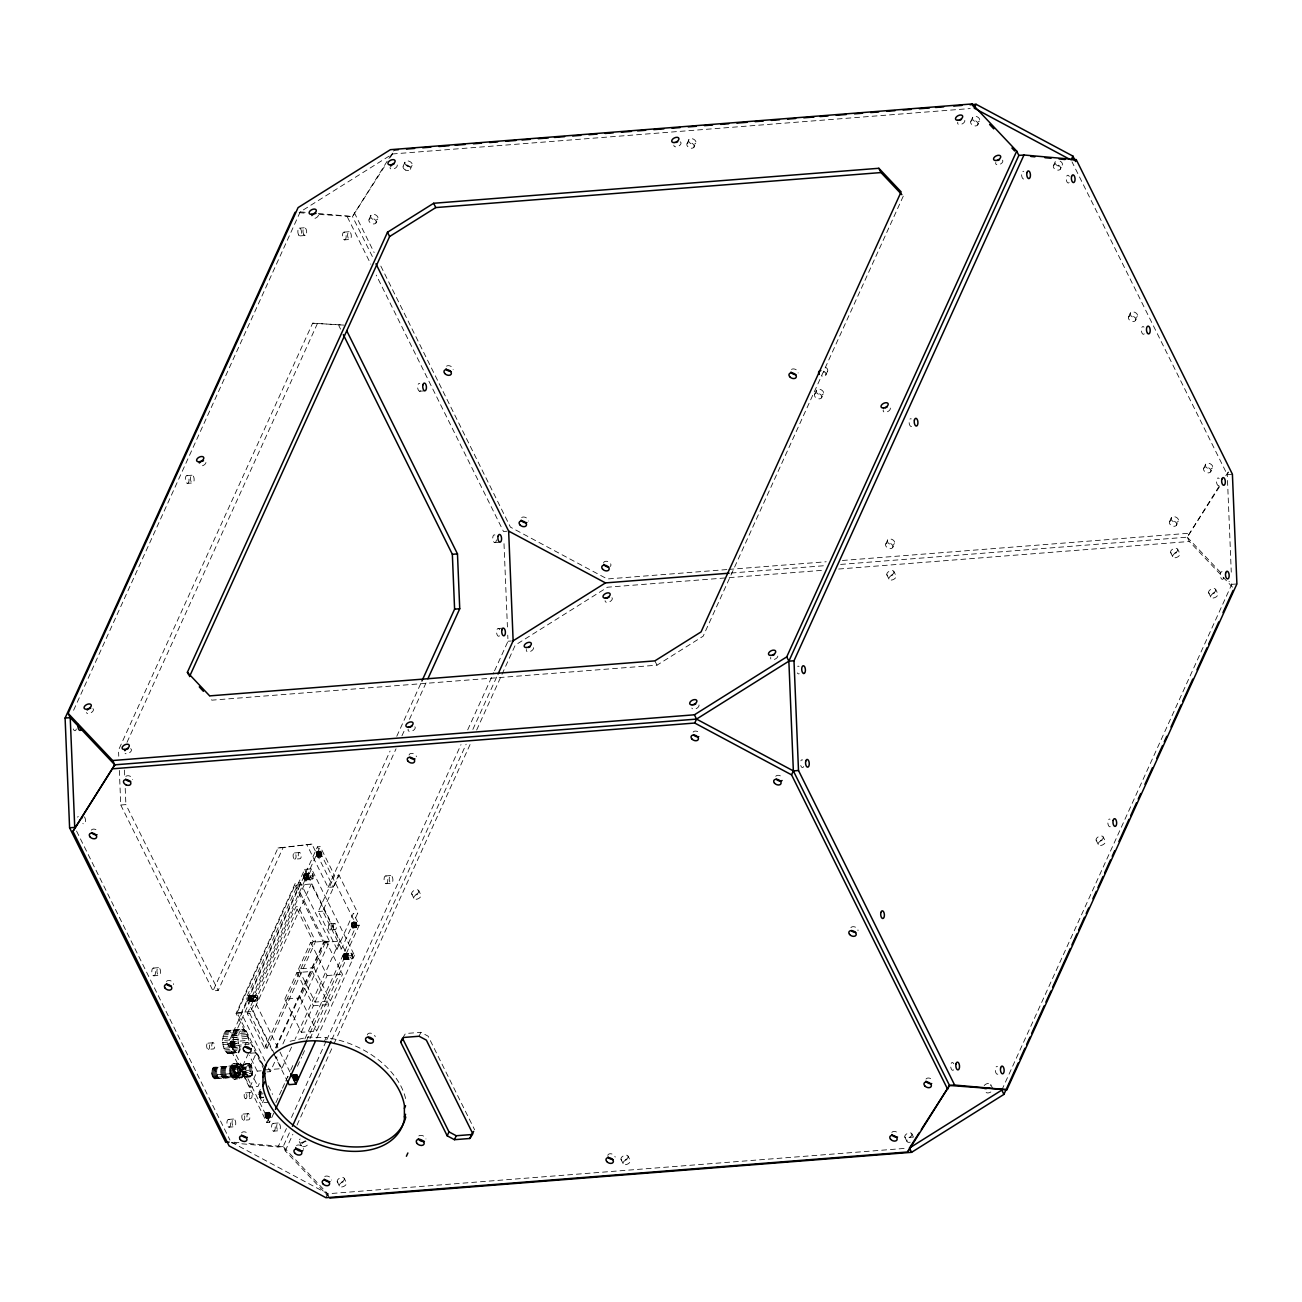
<?xml version="1.0" encoding="UTF-8"?>
<svg xmlns="http://www.w3.org/2000/svg" width="1302" height="1302" viewBox="0 0 1302 1302"><rect width="100%" height="100%" fill="white"/><g stroke="black" fill="none" stroke-linecap="round" stroke-linejoin="round"><path stroke-width="0.75" stroke-dasharray="5 3.75" d="M251.253 1075.989C245.948 1079.391 244.564 1067.754 247.087 1064.548C252.376 1061.146 253.776 1072.767 251.253 1075.989L215.074 1078.805C211.087 1077.259 210.712 1070.081 213.658 1067.298L237.534 1065.41C248.649 1081.278 226.255 1077.535 237.534 1065.41M222.561 1040.526L223.863 1033.462L226.239 1030.663L243.539 1029.28L247.803 1034.553L249.007 1044.318L223.309 1046.515L222.561 1040.526L237.957 1039.322L239.275 1032.242L242.563 1029.182M232.57 1044.318C228.55 1035.497 230.926 1054.246 232.553 1043.846C235.353 1035.562 235.841 1053.253 232.57 1044.367M227.166 1030.403C239.845 1032.551 231.723 1068.193 223.309 1046.515M240.724 1073.222C234.865 1044.399 230.893 1092.638 240.724 1073.222L252.36 1072.311M248.275 997.527C247.168 1000.668 251.514 1003.435 251.221 998.862C250.505 989.634 242.058 1002.507 257.861 996.73C257.601 1009.994 251.611 989.113 257.861 996.73M259.505 1092.134L260.872 1092.036L260.709 1095.845L262.678 1097.846L263.362 1097.033L260.758 1098.009L259.505 1096.463L259.228 1093.078L260.481 1091.239M265.006 1114.968L266.65 1112.575L269.384 1118.044L270.539 1115.505L269.384 1112.364L268.082 1112.998L266.877 1118.19L265.006 1114.968L270.458 1114.496M303.496 876.539L305.238 873.984L306.475 877.353L305.238 880.054L303.496 876.539L313.229 875.725L312.089 879.517L310.429 877.092L311.097 873.544L312.334 873.658L313.229 875.725M320.666 856.928C315.328 852.192 324.068 848.725 321.317 856.488C314.075 862.184 316.646 845.551 319.055 854.161M317.932 857.155L319.071 854.112M343.077 956.254L344.818 953.699L346.039 957.051L344.818 959.769L343.077 956.254L354.469 955.375L311.52 868.857L304.684 869.394L246.143 998.146L287.286 1081.034M351.507 924.778C351.166 920.53 355.381 923.004 354.258 926.015C352.94 932.671 347.439 919.7 356.943 924.29C355.902 934.576 352.435 916.803 356.943 924.29M352.858 957.051L351.149 953.015L350.01 956.791L351.898 959.151L352.858 957.051L343.272 957.849M213.658 1067.298L217.336 1074.736L215.074 1078.805M287.84 1077.242L288.019 1076.282M73.596 710.274L300.209 211.884L392.537 153.961L970.234 108.554M372.356 256.543L352.484 216.539L387.833 160.162M312.643 323.189L343.923 325.109L312.643 323.189L118.515 750.131L118.759 756.234M127.01 742.335L317.769 322.798M369.117 219.273L370.907 215.335M375.969 222.951A3.89 2.604 24.5 0 0 372.063 218.28A3.89 2.604 24.5 0 0 369.605 222.105A3.89 2.604 24.5 0 0 375.969 222.951L377.759 218.996A3.89 2.604 24.5 0 0 373.853 214.342A3.89 2.604 24.5 0 0 371.395 218.166A3.89 2.604 24.5 0 0 377.759 218.996M403.181 166.103L404.971 162.148M410.276 169.309L412.067 165.37M311.927 844.087L283.136 847.569L218.166 990.48L213.023 990.887L278.01 847.976L311.927 844.087L333.214 886.987L328.071 887.394L306.784 844.493M264.306 1070.277L236.085 1013.428L295.342 883.114L300.485 882.707L329.585 941.33L282.843 1044.123M263.72 1066.322L237.094 1012.696L295.049 885.279L311.292 883.993L339.692 941.183L295.18 1039.077M265.038 1061L241.228 1013.037L300.485 882.707M273.794 1113.145L269.595 1122.357L266.861 1122.568L227.834 1043.944L317.46 846.837L320.194 846.626L334.598 875.644L318.29 911.498L337.023 949.239L341.482 948.898L357.79 913.027L339.041 875.286L334.598 875.644M269.595 1122.357L230.568 1043.732L320.194 846.626M311.52 868.857L252.979 997.609L279.084 1050.177M247.331 1013.607L295.928 906.762L298.321 906.566L315.589 941.379L267.008 1048.224L264.615 1048.419L247.331 1013.607L249.724 1013.428L298.321 906.566M274.657 1054.327L253.353 1011.426L311.292 883.993M248.405 1053.383L241.114 1069.414L249.919 1087.154L257.959 1086.519L260.384 1081.165M328.071 887.394L390.079 751.042M396.784 736.297L421.913 681.011M250.423 1053.237L256.445 1052.765L249.154 1068.779L257.959 1086.519M333.214 886.987L396.052 748.796M401.911 735.89L405.264 728.518M409.463 719.306L426.21 682.46M341.482 948.898L322.733 911.156L339.041 875.286M284.829 999.139L296.889 972.61L312.301 971.39L328.755 1004.574L316.695 1031.103L301.299 1032.307L284.829 999.139L300.225 997.934L312.301 971.39M298.565 968.932L310.641 942.388L326.037 941.183L342.491 974.352L330.431 1000.896L315.035 1002.101L298.565 968.932L313.961 967.712L326.037 941.183M264.615 1048.419L313.196 941.558L295.928 906.762M249.919 1087.154L257.21 1071.123L249.284 1055.157M275.568 1047.736L323.433 942.469L295.049 885.279M687.098 143.562L688.888 139.623M276.04 1048.191L324.442 941.737L295.342 883.114M268.961 1102.257L262.467 1102.761L258.203 1094.185L260.351 1089.448M266.894 1071.92L270.328 1071.66L277 1056.964M693.933 147.224A3.89 2.604 24.5 0 0 690.027 142.569A3.89 2.604 24.5 0 0 687.57 146.394A3.89 2.604 24.5 0 0 693.933 147.224L695.724 143.285A3.89 2.604 24.5 0 0 691.818 138.63A3.89 2.604 24.5 0 0 689.36 142.455A3.89 2.604 24.5 0 0 695.724 143.285M262.467 1102.761L263.899 1099.604M265.494 1069.902L281.753 1068.617L291.827 1046.45M337.023 949.239L353.33 913.386L357.79 913.027M301.299 1032.307L313.359 1005.779L296.889 972.61M315.035 1002.101L327.095 975.556L310.641 942.388M266.861 1122.568L270.979 1113.519M275.91 1102.68L281.655 1090.018M282.485 1088.212L284.943 1082.792M285.773 1080.986L288.247 1075.55M290.72 1070.098L293.227 1064.58M304.928 1038.833L356.488 925.462L317.46 846.837M306.361 1041.03L359.222 925.25L353.33 913.386M297.442 1066.257L301.625 1057.061M302.455 1055.222L304.961 1049.705M309.99 1038.67L347.618 955.912L304.684 869.394M316.825 1038.133L354.469 955.375M324.328 1041.567L326.118 1037.629A74.93 50.273 24.5 0 1 405.833 1099.604M241.83 1143.791L278.026 1146.997L286.424 1128.541M291.453 1117.474L325.874 1041.779M326.704 1039.94L461.006 744.598M467.711 729.836L493.735 672.613M494.581 670.774L508.008 641.235L507.747 635.132M248.975 1143.563L283.169 1146.59L327.713 1193.771L329.845 1198.052L285.284 1150.887L283.169 1146.59L289.874 1131.829M331.847 1039.533L466.132 744.207M472.854 729.429L497.185 675.901M285.284 1150.887L292.852 1134.27M297.035 1125.042L333.133 1045.669M333.979 1043.83L470.787 742.954M476.662 730.031L515.267 645.125L607.595 587.202L727.2 577.795M325.923 1197.71L327.713 1193.771L907.429 1148.201M419.098 1036.246L420.888 1032.307L428.146 1036.197L474.644 1129.843M903.262 196.163L703.161 636.206L657.005 665.176L211.787 700.167L209.671 695.886M814.694 394.18L816.484 390.226M825.712 375.22L827.502 371.282M821.546 397.842A3.89 2.604 24.5 0 0 817.623 393.171A3.89 2.604 24.5 0 0 815.182 397.012A3.89 2.604 24.5 0 0 821.546 397.842L823.336 393.888A3.89 2.604 24.5 0 0 819.43 389.233A3.89 2.604 24.5 0 0 816.972 393.058A3.89 2.604 24.5 0 0 823.336 393.888M970.885 121.265L972.675 117.31M977.721 124.927A3.89 2.604 24.5 0 0 973.815 120.256A3.89 2.604 24.5 0 0 971.357 124.097A3.89 2.604 24.5 0 0 977.721 124.927L979.511 120.988A3.89 2.604 24.5 0 0 975.605 116.317A3.89 2.604 24.5 0 0 973.147 120.142A3.89 2.604 24.5 0 0 979.511 120.988M1053.53 165.484L1055.32 161.546M885.832 543.91L887.622 539.972M1060.381 169.146A3.89 2.604 24.5 0 0 1056.459 164.491A3.89 2.604 24.5 0 0 1054.018 168.316A3.89 2.604 24.5 0 0 1060.381 169.146L1062.172 165.208M892.667 547.572A3.89 2.604 24.5 0 0 888.761 542.918A3.89 2.604 24.5 0 0 886.304 546.742A3.89 2.604 24.5 0 0 892.667 547.572L894.458 543.634A3.89 2.604 24.5 0 0 890.552 538.979A3.89 2.604 24.5 0 0 888.094 542.804A3.89 2.604 24.5 0 0 894.458 543.634M1128.655 316.842L1130.461 312.903M1135.507 320.504A3.89 2.604 24.5 0 0 1131.601 315.833A3.89 2.604 24.5 0 0 1129.143 319.674A3.89 2.604 24.5 0 0 1135.507 320.504L1137.297 316.565A3.89 2.604 24.5 0 0 1133.391 311.894A3.89 2.604 24.5 0 0 1130.933 315.735A3.89 2.604 24.5 0 0 1137.297 316.565M1169.603 521.597L1171.409 517.659M1176.455 525.276A3.89 2.604 24.5 0 0 1172.549 520.605A3.89 2.604 24.5 0 0 1170.091 524.429A3.89 2.604 24.5 0 0 1176.455 525.276L1178.245 521.321A3.89 2.604 24.5 0 0 1174.339 516.666A3.89 2.604 24.5 0 0 1171.881 520.491A3.89 2.604 24.5 0 0 1178.245 521.321M1203.797 468.199L1205.587 464.261M1210.648 471.861A3.89 2.604 24.5 0 0 1206.726 467.19A3.89 2.604 24.5 0 0 1204.285 471.031A3.89 2.604 24.5 0 0 1210.648 471.861L1212.439 467.923A3.89 2.604 24.5 0 0 1208.533 463.252A3.89 2.604 24.5 0 0 1206.075 467.092A3.89 2.604 24.5 0 0 1212.439 467.923M1232.506 587.153L1189.344 541.469L1187.212 537.173L1219.323 485.89M1228.47 471.975L1227.265 474.612L1231.269 572.148M1001.791 1090.116L1231.773 584.338L1231.594 580.285M388.924 158.486L394.327 150.023M319.202 214.439L352.484 216.539L386.043 164.117M390.372 157.347L392.537 153.961L390.405 149.681M402.481 1038.215L405.492 1033.528L420.888 1032.307M1225.817 475.735L1227.981 472.349M840.604 564.417L1187.212 537.173L1219.697 486.443M290.151 1041.258L308.151 1037.092L326.118 1037.629M231.235 1065.817L234.458 1073.385L233.497 1067.705L231.235 1065.817L250.277 1064.239M299.232 228.175L304.375 227.769M344.167 232.114L349.294 231.707M300.16 235.89L305.286 235.483M344.477 239.877A3.89 1.839 85.5 0 0 345.844 234.197A3.89 1.839 85.5 0 0 342.638 233.921A3.89 1.839 85.5 0 0 344.477 239.877L349.62 239.47A3.89 1.839 85.5 0 0 350.987 233.79A3.89 1.839 85.5 0 0 347.78 233.514A3.89 1.839 85.5 0 0 349.62 239.47M419.618 391.235L424.745 390.828M187.032 475.588L192.159 475.197M187.342 483.351A3.89 1.839 85.5 0 0 188.709 477.671A3.89 1.839 85.5 0 0 185.502 477.395A3.89 1.839 85.5 0 0 187.342 483.351L192.484 482.944A3.89 1.839 85.5 0 0 193.835 477.281A3.89 1.839 85.5 0 0 190.645 476.988A3.89 1.839 85.5 0 0 192.484 482.944M506.934 531.232L503.5 531.493L376.245 275.129M1232.408 474.205L1227.265 474.612L1072.018 161.871M494.76 542.592L499.887 542.185M726.858 569.56L607.269 578.967L510.433 527.147L379.549 263.509M728.876 569.397L826.184 561.764M842.394 560.478L1189.019 533.234M731.138 573.026L824.394 565.703M729.218 577.632L824.491 570.146M838.683 569.039L1189.344 541.469M498.275 628.492L503.402 628.101M508.008 641.235L511.426 640.975M1236.9 583.947L1231.773 584.338L1228.99 581.392M119.345 770.458L120.761 805.01L125.887 804.603L218.166 990.48M278.01 847.976L283.136 847.569M294.464 852.956L299.606 852.55M317.216 851.394L320.438 851.134M317.004 851.557L320.91 851.443M316.793 851.785L319.543 851.573M316.63 852.094L321.122 851.72M316.484 852.468L321.334 852.061M318.762 852.68L321.496 852.452M316.386 852.908L319.12 852.68M316.321 853.363L321.643 852.908M316.305 853.868L321.74 853.396M316.321 854.372L321.806 853.9M316.386 854.877L321.822 854.405M319.071 855.121L321.806 854.893M316.484 855.365L319.218 855.137M316.63 855.805L321.74 855.365M316.793 856.211L321.643 855.788M316.988 856.553L321.496 856.163M317.216 856.83L321.317 856.488M317.444 857.025L321.122 856.716M294.724 859.157A3.109 1.465 85.5 0 0 295.814 854.617A3.109 1.465 85.5 0 0 293.243 854.389A3.109 1.465 85.5 0 0 294.724 859.157L299.851 858.75A3.109 1.465 85.5 0 0 300.941 854.21A3.109 1.465 85.5 0 0 298.386 853.982A3.109 1.465 85.5 0 0 299.851 858.75M304.473 873.919L311.829 873.333M304.245 874.081L312.089 873.447M304.033 874.326L312.334 873.658M303.854 874.651L312.578 873.935M303.708 875.058L312.789 874.309M303.594 875.514L312.968 874.732M303.529 876.018L313.115 875.221M303.529 877.092L313.294 876.262M303.594 877.629L313.31 876.816M306.442 877.873L313.294 877.336M303.691 878.134L310.543 877.597M303.854 878.622L313.229 877.841M304.033 879.045L313.115 878.297M304.245 879.42L312.968 878.704M305.937 879.566L312.789 879.029M304.473 879.696L312.578 879.273M304.977 880.022L312.334 879.436M385.766 875.937L390.893 875.53M386.076 883.7A3.89 1.839 85.5 0 0 387.443 878.02A3.89 1.839 85.5 0 0 384.236 877.743A3.89 1.839 85.5 0 0 386.076 883.7L391.218 883.293A3.89 1.839 85.5 0 0 392.569 877.613A3.89 1.839 85.5 0 0 389.379 877.336A3.89 1.839 85.5 0 0 391.218 883.293M318.29 911.498L322.733 911.156M329.666 923.867L334.793 923.46M352.419 922.304L355.869 922.158M351.996 922.695L356.113 922.353M351.833 923.004L356.325 922.613M351.686 923.378L356.52 922.955M351.589 923.802L356.699 923.362M351.524 924.274L356.829 923.818M351.524 925.283L357.008 924.794M354.29 925.527L357.025 925.315M351.589 925.787L354.323 925.559M356.488 925.462L359.222 925.25M351.686 926.259L356.992 925.803M351.817 926.715L356.943 926.275M354.095 926.91L356.829 926.698M351.996 927.122L354.73 926.91M352.191 927.463L356.699 927.073M352.419 927.74L356.52 927.382M352.647 927.919L356.325 927.626M329.927 930.067A3.109 1.465 85.5 0 0 331.017 925.527A3.109 1.465 85.5 0 0 328.446 925.299A3.109 1.465 85.5 0 0 329.927 930.067L335.053 929.661A3.109 1.465 85.5 0 0 336.144 925.12A3.109 1.465 85.5 0 0 333.589 924.892A3.109 1.465 85.5 0 0 335.053 929.661M313.196 941.558L315.589 941.379M324.442 941.737L329.585 941.33M323.433 942.469L339.692 941.183M153.49 968.053L158.616 967.663M343.809 953.796L351.654 953.162M343.598 954.041L351.914 953.357M343.419 954.366L352.142 953.65M343.272 954.773L352.354 954.024M343.158 955.229L352.533 954.447M343.093 955.733L352.679 954.919M343.093 956.791L352.858 955.977M343.158 957.328L352.891 956.514M343.419 958.337L352.793 957.556M343.598 958.76L352.679 958.012M343.809 959.118L352.533 958.402M344.053 959.411L352.354 958.744M344.298 959.623L352.142 958.988M153.799 975.816A3.89 1.839 85.5 0 0 155.166 970.136A3.89 1.839 85.5 0 0 151.96 969.86A3.89 1.839 85.5 0 0 153.799 975.816L158.942 975.41A3.89 1.839 85.5 0 0 160.292 969.746A3.89 1.839 85.5 0 0 157.103 969.453A3.89 1.839 85.5 0 0 158.942 975.41M327.095 975.556L342.491 974.352M248.991 995.591L256.836 994.956M248.78 995.851L257.08 995.167M250.472 995.997L257.324 995.46M248.601 996.176L255.436 995.639M248.454 996.567L257.536 995.818M250.863 996.795L257.715 996.258M248.34 997.023L255.176 996.486M246.143 998.146L257.975 997.251M248.275 998.601L258.04 997.788M248.34 999.139L258.056 998.325M248.438 999.659L258.04 998.846M248.601 1000.131L257.975 999.35M248.78 1000.571L257.861 999.806M248.991 1000.929L257.715 1000.213M249.219 1001.222L257.536 1000.538M249.479 1001.417L257.324 1000.799M249.724 1001.547L257.08 1000.961M313.359 1005.779L328.755 1004.574M237.094 1012.696L253.353 1011.426M236.085 1013.428L241.228 1013.037M226.239 1030.663L243.539 1029.28M225.36 1031.282L244.499 1029.703M224.562 1032.226L245.443 1030.484M223.863 1033.462L246.322 1031.575M231.707 1034.146L247.12 1032.942M223.309 1034.96L238.705 1033.739M232.391 1035.757L247.803 1034.553M222.902 1036.669L238.299 1035.464M232.96 1037.564L248.356 1036.359M222.642 1038.54L238.054 1037.336M233.367 1039.501L248.763 1038.28M207.978 1043.162L213.121 1042.756M230.731 1041.6L233.953 1041.34M222.642 1042.56L249.007 1040.298M230.308 1041.991L234.425 1041.649M230.145 1042.3L234.637 1041.909M229.998 1042.674L234.848 1042.267M232.277 1042.869L235.011 1042.658M229.901 1043.097L232.635 1042.886M229.836 1043.569L235.157 1043.114M227.834 1043.944L230.568 1043.732M233.693 1043.537L249.089 1042.332M222.902 1044.578L238.299 1043.358L239.942 1048.712M229.836 1044.578L235.32 1044.106M229.901 1045.083L235.336 1044.611M232.57 1045.311L235.32 1045.099M229.998 1045.571L232.732 1045.343M230.308 1046.417L235.141 1045.994M230.503 1046.759L235.011 1046.369M230.731 1047.036L234.832 1046.678M230.959 1047.231L234.637 1046.922M208.239 1049.363A3.109 1.465 85.5 0 0 209.329 1044.822A3.109 1.465 85.5 0 0 206.758 1044.595A3.109 1.465 85.5 0 0 208.239 1049.363L213.365 1048.956A3.109 1.465 85.5 0 0 214.456 1044.416A3.109 1.465 85.5 0 0 211.9 1044.188A3.109 1.465 85.5 0 0 213.365 1048.956M231.203 1047.329L241.049 1046.792M223.863 1048.305L239.259 1047.101M224.546 1049.917L238.022 1048.859M225.344 1051.284L236.883 1050.372M231.707 1051.853L235.548 1051.544M226.222 1052.374L235.841 1051.625M230.91 1052.797L236.687 1052.341M227.15 1053.155L236.785 1052.39M230.031 1053.399L235.792 1052.944M228.127 1053.595L236.785 1053.074M233.79 1063.685L238.917 1063.295M236.427 1064.548L249.17 1063.522M235.906 1064.906L249.74 1063.783M213.219 1067.607L238.022 1065.622M212.812 1068.079L250.798 1064.873M233.107 1067.022L238.917 1066.55M212.47 1068.698L251.253 1065.671M212.193 1069.447L239.324 1067.249M240.024 1067.526L251.66 1066.615M234.474 1068.047L246.111 1067.135M211.982 1070.309L239.666 1068.047M240.349 1068.568L251.986 1067.656M234.116 1069.398L245.964 1068.226M211.868 1071.237L234.783 1069.43M240.577 1069.707L252.214 1068.796M211.819 1072.23L245.915 1069.398M211.852 1073.239L252.36 1069.967M211.982 1074.248L240.317 1071.937M240.772 1072.067L252.409 1071.139M234.474 1072.669L246.111 1071.741M257.21 1071.123L261.23 1070.797M217.336 1074.736L240.268 1072.929M212.193 1075.224L235.109 1073.418M234.718 1073.792L246.355 1072.881M212.47 1076.119L240.138 1073.873M240.577 1074.313L252.214 1073.401M235.044 1074.834L246.68 1073.922M212.812 1076.933L239.942 1074.72M216.734 1077.275L251.97 1074.394M213.202 1077.617L236.134 1075.81M213.642 1078.154L251.644 1075.273M214.114 1078.544L238.917 1076.559M214.602 1078.756L238.478 1076.868M236.964 1077.665L250.781 1076.542M237.517 1077.926L250.277 1076.9M234.425 1079.212A7.779 3.678 85.5 0 0 237.143 1067.852A7.779 3.678 85.5 0 0 230.747 1067.282A7.779 3.678 85.5 0 0 234.425 1079.212L239.552 1078.805A7.779 3.678 85.5 0 0 242.286 1067.445A7.779 3.678 85.5 0 0 235.874 1066.891A7.779 3.678 85.5 0 0 239.552 1078.805M245.411 1092.931L250.537 1092.524M259.716 1091.776L261.084 1091.662M259.342 1092.573L260.709 1092.476M259.228 1093.078L260.595 1092.964M259.147 1093.615L260.53 1093.517M258.203 1094.185L264.697 1093.68M259.131 1094.201L260.498 1094.087M259.147 1094.787L260.53 1094.689M259.228 1095.373L260.595 1095.275M259.342 1095.942L260.709 1095.845M259.505 1096.463L260.872 1096.365M259.7 1096.935L261.084 1096.837M259.944 1097.342L261.311 1097.228M245.639 1098.742A2.913 1.383 85.5 0 0 246.664 1094.494A2.913 1.383 85.5 0 0 244.271 1094.282A2.913 1.383 85.5 0 0 245.639 1098.742L250.781 1098.351A2.913 1.383 85.5 0 0 251.807 1094.087A2.913 1.383 85.5 0 0 249.398 1093.875A2.913 1.383 85.5 0 0 250.781 1098.351M260.188 1097.651L263.167 1097.391M260.465 1097.879L262.939 1097.667M243.181 1114.056L248.308 1113.666M265.933 1112.51L269.14 1112.25M265.51 1112.901L269.628 1112.543M265.348 1113.21L269.839 1112.819M265.201 1113.584L270.035 1113.161M265.103 1114.007L270.214 1113.568M265.038 1114.479L270.344 1114.024M265.038 1115.488L270.507 1115M267.789 1115.733L270.539 1115.505M265.103 1115.993L267.838 1115.765M265.201 1116.465L270.507 1116.009M228.615 1119.411L233.758 1119.02M265.331 1116.921L270.442 1116.481M265.51 1117.328L270.344 1116.904M265.706 1117.669L270.214 1117.279M265.933 1117.93L270.035 1117.588M266.161 1118.125L269.839 1117.832M243.425 1120.273A3.109 1.465 85.5 0 0 244.516 1115.733A3.109 1.465 85.5 0 0 241.96 1115.505A3.109 1.465 85.5 0 0 243.425 1120.273L248.568 1119.866A3.109 1.465 85.5 0 0 249.659 1115.326A3.109 1.465 85.5 0 0 247.087 1115.098A3.109 1.465 85.5 0 0 248.568 1119.866M273.241 1123.382L278.384 1122.975M228.94 1127.174A3.89 1.839 85.5 0 0 230.308 1121.494A3.89 1.839 85.5 0 0 227.101 1121.217A3.89 1.839 85.5 0 0 228.94 1127.174L234.067 1126.767A3.89 1.839 85.5 0 0 235.434 1121.087A3.89 1.839 85.5 0 0 232.228 1120.81A3.89 1.839 85.5 0 0 234.067 1126.767M273.566 1131.145A3.89 1.839 85.5 0 0 274.934 1125.465A3.89 1.839 85.5 0 0 271.727 1125.172A3.89 1.839 85.5 0 0 273.566 1131.145L278.693 1130.738A3.89 1.839 85.5 0 0 280.06 1125.058A3.89 1.839 85.5 0 0 276.854 1124.782A3.89 1.839 85.5 0 0 278.693 1130.738M278.026 1146.997L283.169 1146.59M306.068 1141.496L305.726 1141.512A3.89 2.23 -26.4 0 0 301.25 1145.272A3.89 2.23 -26.4 0 0 305.889 1146.086L306.767 1145.565A3.89 2.23 -26.4 0 0 308.346 1142.359M300.209 211.884L306.247 212.421M318.306 213.495L352.484 216.539M299.102 212.649L305.124 213.186M238.917 1142.668L230.877 1141.952L327.713 1193.771M231.772 1142.896L239.828 1143.612M1187.212 537.173L1222.025 574.036M261.572 1091.939L261.995 1092.817M1215.743 589.578A3.89 2.23 -26.4 0 1 1210.99 593.761A3.89 2.23 -26.4 0 1 1209.818 590.05A3.89 2.23 -26.4 0 1 1215.743 589.578L1217.875 593.875A3.89 2.23 -26.4 0 1 1213.122 598.041A3.89 2.23 -26.4 0 1 1211.95 594.347A3.89 2.23 -26.4 0 1 1217.875 593.875M1208.614 592.687L1210.746 596.967M1177.724 549.33A3.89 2.23 -26.4 0 1 1172.972 553.496A3.89 2.23 -26.4 0 1 1171.8 549.786A3.89 2.23 -26.4 0 1 1177.724 549.33L1179.856 553.61A3.89 2.23 -26.4 0 1 1175.088 557.793A3.89 2.23 -26.4 0 1 1173.916 554.082A3.89 2.23 -26.4 0 1 1179.856 553.61M1170.596 552.422L1172.728 556.703M1103.233 837.023A3.89 2.23 -26.4 0 1 1098.481 841.206A3.89 2.23 -26.4 0 1 1097.309 837.495A3.89 2.23 -26.4 0 1 1103.233 837.023L1105.365 841.32A3.89 2.23 -26.4 0 1 1100.597 845.486A3.89 2.23 -26.4 0 1 1099.425 841.776A3.89 2.23 -26.4 0 1 1105.365 841.32M1096.105 840.115L1098.237 844.412M893.937 571.627A3.89 2.23 -26.4 0 1 889.185 575.809A3.89 2.23 -26.4 0 1 888.013 572.099A3.89 2.23 -26.4 0 1 893.937 571.627L896.069 575.923A3.89 2.23 -26.4 0 1 891.3 580.09A3.89 2.23 -26.4 0 1 890.129 576.395A3.89 2.23 -26.4 0 1 896.069 575.923M886.808 574.719L888.941 579.016M990.724 1084.468L992.84 1088.749M911.905 1133.912A3.89 2.23 -26.4 0 1 907.152 1138.078A3.89 2.23 -26.4 0 1 905.98 1134.384A3.89 2.23 -26.4 0 1 911.905 1133.912L914.037 1138.192M904.776 1137.004L906.908 1141.301M654.873 660.879L657.005 665.176M354.29 212.6L374.146 252.588M347.357 216.946L370.826 264.208M338.78 325.516L340.587 329.146M628.117 1156.225A3.89 2.23 -26.4 0 1 623.365 1160.391A3.89 2.23 -26.4 0 1 622.193 1156.681A3.89 2.23 -26.4 0 1 628.117 1156.225L630.249 1160.505A3.89 2.23 -26.4 0 1 625.497 1164.688A3.89 2.23 -26.4 0 1 624.325 1160.977A3.89 2.23 -26.4 0 1 630.249 1160.505M620.989 1159.317L623.121 1163.597M418.821 890.828A3.89 2.23 -26.4 0 1 414.069 894.995A3.89 2.23 -26.4 0 1 412.897 891.284A3.89 2.23 -26.4 0 1 418.821 890.828L420.953 895.109A3.89 2.23 -26.4 0 1 416.201 899.291A3.89 2.23 -26.4 0 1 415.029 895.581A3.89 2.23 -26.4 0 1 420.953 895.109M411.692 893.921L413.824 898.201M313.961 967.712L330.431 1000.896M300.225 997.934L316.695 1031.103M344.33 1178.522A3.89 2.23 -26.4 0 1 339.578 1182.704A3.89 2.23 -26.4 0 1 338.406 1178.994A3.89 2.23 -26.4 0 1 344.33 1178.522L346.462 1182.818A3.89 2.23 -26.4 0 1 341.71 1186.985A3.89 2.23 -26.4 0 1 340.538 1183.274A3.89 2.23 -26.4 0 1 346.462 1182.818M279.979 1052L289.89 1071.937M275.536 1056.101L281.753 1068.617M337.202 1181.614L339.334 1185.91M249.724 1013.428L267.008 1048.224M268.554 1068.096L270.328 1071.66M256.445 1052.765L262.613 1065.166M299.265 1141.561L301.397 1145.841M268.293 1085.787L272.541 1094.364M120.761 805.01L213.023 990.887M76.541 831.034L229.982 1140.129M238.299 1043.358L237.957 1039.322M504.004 543.683L507.422 627.011M124.471 770.052L124.732 776.155M125.22 788.345L125.887 804.603M797.377 672.922A3.89 1.839 85.5 0 0 798.289 673.818L798.777 673.899A3.89 1.839 85.5 0 0 799.233 673.72M797.638 666.331A3.89 1.839 85.5 0 1 799.054 666.559M803.692 766.553A3.89 1.839 85.5 0 1 800.746 765.495M800.86 760.84A3.89 1.839 85.5 0 1 802.602 759.994M911.579 426.372A3.89 1.839 85.5 0 1 909.105 422.418A3.89 1.839 85.5 0 1 911.27 418.886M1023.616 179.025A3.89 1.839 85.5 0 1 1021.614 174.468A3.89 1.839 85.5 0 1 1023.779 171.441M1069.154 182.557A3.89 1.839 85.5 0 1 1066.663 181.206A3.89 1.839 85.5 0 1 1066.777 176.03A3.89 1.839 85.5 0 1 1069.284 176.486M1144.263 333.865A3.89 1.839 85.5 0 1 1141.349 330.269A3.89 1.839 85.5 0 1 1143.986 327.144M1218.981 485.613A3.89 1.839 85.5 0 1 1216.507 481.154A3.89 1.839 85.5 0 1 1219.144 478.55M1223.88 577.567A3.89 1.839 85.5 0 1 1220.674 577.291A3.89 1.839 85.5 0 1 1222.041 571.611M1110.313 826.721A3.89 1.839 85.5 0 1 1107.839 822.766A3.89 1.839 85.5 0 1 1110.004 819.218M953.601 1069.853A3.89 1.839 85.5 0 1 951.111 1068.503A3.89 1.839 85.5 0 1 951.225 1063.327A3.89 1.839 85.5 0 1 953.731 1063.783M997.804 1074.166A3.89 1.839 85.5 0 1 995.314 1070.211A3.89 1.839 85.5 0 1 997.495 1066.663M496.42 539.874A3.89 1.839 85.5 0 1 494.272 542.413A3.89 1.839 85.5 0 1 492.774 537.547A3.89 1.839 85.5 0 1 494.923 535.008M499.496 635.815A3.89 1.839 85.5 0 1 497.006 634.465A3.89 1.839 85.5 0 1 497.12 629.305A3.89 1.839 85.5 0 1 499.626 629.745M76.346 728.99A3.89 1.839 85.5 0 1 73.156 728.713M77.453 817.135A3.89 1.839 85.5 0 1 78.348 816.696M84.435 816.907A3.89 1.839 85.5 0 1 85.33 822.262A3.89 1.839 85.5 0 1 82.856 823.45M420.513 390.795A3.89 1.839 85.5 0 1 417.649 387.703A3.89 1.839 85.5 0 1 419.781 383.651M125.822 776.399A3.89 2.604 24.5 0 1 132.234 778.01L132.576 778.759A3.89 2.604 24.5 0 1 132.674 779.507M91.352 830.139A3.89 2.604 24.5 0 1 94.786 829.228A3.89 2.604 24.5 0 1 98.203 831.701M409.072 755.062A3.89 2.604 24.5 0 1 412.75 753.516A3.89 2.604 24.5 0 1 416.428 756.739M693.12 732.115A3.89 2.604 24.5 0 1 696.537 731.203A3.89 2.604 24.5 0 1 699.955 733.677M775.764 776.35A3.89 2.604 24.5 0 1 779.182 775.422A3.89 2.604 24.5 0 1 782.616 777.912M850.906 927.691A3.89 2.604 24.5 0 1 855.284 927.105A3.89 2.604 24.5 0 1 858.002 930.735M926.031 1079.049A3.89 2.604 24.5 0 1 929.449 1078.137A3.89 2.604 24.5 0 1 932.883 1080.611M891.854 1132.463A3.89 2.604 24.5 0 1 895.271 1131.552A3.89 2.604 24.5 0 1 898.689 1134.026M607.806 1155.411A3.89 2.604 24.5 0 1 611.484 1153.865A3.89 2.604 24.5 0 1 615.162 1157.087M241.619 1132.854A3.89 2.604 24.5 0 1 245.053 1131.943A3.89 2.604 24.5 0 1 248.47 1134.416M324.751 1176.569A3.89 2.604 24.5 0 1 329.113 1176.699A3.89 2.604 24.5 0 1 331.375 1180.1M166.493 981.496A3.89 2.604 24.5 0 1 170.871 980.894A3.89 2.604 24.5 0 1 173.589 984.524M244.971 1044.546A4.183 2.816 24.5 0 1 247.396 1042.756L248.405 1042.788A4.183 2.816 24.5 0 1 252.881 1046.336M418.853 1135.93A4.183 2.816 24.5 0 1 420.481 1135.36L421.49 1135.393A4.183 2.816 24.5 0 1 425.966 1138.957M296.514 1145.532A4.183 2.816 24.5 0 1 298.158 1144.979L299.151 1145.011A4.183 2.816 24.5 0 1 303.626 1149.341M367.31 1034.927A4.183 2.816 24.5 0 1 369.735 1033.137L370.745 1033.17A4.183 2.816 24.5 0 1 375.22 1036.734M521.663 517.545A3.89 2.604 24.5 0 1 526.024 517.675A3.89 2.604 24.5 0 1 528.27 521.077M446.521 366.188A3.89 2.604 24.5 0 1 450.883 366.318A3.89 2.604 24.5 0 1 453.145 369.719M1060.153 161.155A3.89 2.604 24.5 0 1 1062.025 165.387A3.89 2.604 24.5 0 1 1056.752 165.24A3.89 2.604 24.5 0 1 1055.808 161.025M603.575 562.92A3.89 2.604 24.5 0 1 608.669 561.894A3.89 2.604 24.5 0 1 610.199 566.451M825.501 367.245A3.89 2.604 24.5 0 1 827.665 370.972A3.89 2.604 24.5 0 1 823.596 372.063M791.502 369.442A3.89 2.604 24.5 0 1 795.864 369.573A3.89 2.604 24.5 0 1 798.11 372.974M823.71 371.184A3.89 2.604 24.5 0 1 825.875 374.927A3.89 2.604 24.5 0 1 821.806 376.001M92.914 708.662A3.89 2.23 -26.4 0 1 91.71 712.324L90.831 712.845A3.89 2.23 -26.4 0 1 86.339 712.617M130.591 748.715A3.89 2.23 -26.4 0 1 130.2 752.214A3.89 2.23 -26.4 0 1 125.09 753.533M205.944 462.487A3.89 2.23 -26.4 0 1 203.014 465.563A3.89 2.23 -26.4 0 1 199.06 465.481M318.453 215.042A3.89 2.23 -26.4 0 1 315.523 218.134A3.89 2.23 -26.4 0 1 311.585 218.036M397.224 164.996A3.89 2.23 -26.4 0 1 393.855 168.869A3.89 2.23 -26.4 0 1 390.047 167.486M680.181 141.82A3.89 2.23 -26.4 0 1 678.586 146.149A3.89 2.23 -26.4 0 1 673.834 145.173M964.798 120.386A3.89 2.23 -26.4 0 1 960.957 124.39A3.89 2.23 -26.4 0 1 957.8 122.193M1002.524 160.146A3.89 2.23 -26.4 0 1 999.464 164.508A3.89 2.23 -26.4 0 1 995.835 162.457M890.308 408.079A3.89 2.23 -26.4 0 1 886.467 412.099A3.89 2.23 -26.4 0 1 883.326 409.902M698.979 704.968A3.89 2.23 -26.4 0 1 696.098 708.662A3.89 2.23 -26.4 0 1 691.85 708.06M777.847 656.127A3.89 2.23 -26.4 0 1 773.486 659.642A3.89 2.23 -26.4 0 1 770.8 657.347M414.899 726.776A3.89 2.23 -26.4 0 1 411.839 731.138A3.89 2.23 -26.4 0 1 408.21 729.087M533.462 647.664A3.89 2.23 -26.4 0 1 529.637 651.684A3.89 2.23 -26.4 0 1 526.48 649.486M611.973 597.732A3.89 2.23 -26.4 0 1 609.385 601.915A3.89 2.23 -26.4 0 1 605.105 600.71M910.212 1142.212A3.89 2.23 -26.4 0 1 907.234 1139.673A3.89 2.23 -26.4 0 1 913.223 1137.33M990.855 1091.971A3.89 2.23 -26.4 0 1 986.867 1092.834A3.89 2.23 -26.4 0 1 985.858 1090.571M305.368 1140.65A3.89 2.23 -26.4 0 1 304.635 1141.268L303.773 1141.789A3.89 2.23 -26.4 0 1 299.655 1142.017A3.89 2.23 -26.4 0 1 300.127 1138.973M984.166 1085.591A3.89 2.23 -26.4 0 1 988.788 1083.378A3.89 2.23 -26.4 0 1 990.578 1085.738M407.445 166.151L406.566 165.647A3.89 2.604 24.5 0 1 405.98 161.188A3.89 2.604 24.5 0 1 411.79 163.222L412.132 163.971A3.89 2.604 24.5 0 1 407.445 166.151M405.654 170.09L404.776 169.585A3.89 2.604 24.5 0 1 404.19 165.126A3.89 2.604 24.5 0 1 410 167.161L410.342 167.909A3.89 2.604 24.5 0 1 405.654 170.09M303.887 234.685L303.496 233.969A3.89 1.839 85.5 0 1 303.919 228.029A3.89 1.839 85.5 0 1 306.621 231.154L306.686 232.163A3.89 1.839 85.5 0 1 303.887 234.685M298.744 235.092L298.37 234.376A3.89 1.839 85.5 0 1 298.793 228.436A3.89 1.839 85.5 0 1 301.494 231.561L301.559 232.57A3.89 1.839 85.5 0 1 298.744 235.092"/><path stroke-width="1.5" d="M297.605 1078.561C298.711 1075.419 294.35 1072.669 294.659 1077.226C293.78 1083.589 301.852 1077.779 294.187 1078.837M262.971 1073.027C268.961 1046.19 300.339 1038.085 324.328 1041.567A74.93 50.273 24.5 0 1 404.385 1105.317L404.385 1119.118A74.93 50.273 24.5 0 1 333.719 1148.917A74.93 50.273 24.5 0 1 262.971 1086.828L262.971 1073.027L264.762 1069.088C263.183 1123.659 330.838 1157.559 378.915 1143.97A74.93 50.273 24.5 0 0 405.785 1117.018M229.168 1142.082L225.751 1142.359L69.592 827.795L65.1 718.053L295.082 212.291M72.945 831.327L114.788 764.827L70.227 717.662L68.111 713.366L298.077 207.604L390.405 149.681L972.155 103.948L1016.716 151.113L1018.831 155.41L788.866 661.172L793.357 770.914L949.516 1085.461L907.673 1151.977L325.923 1197.71L229.087 1145.89L72.945 831.327L114.788 764.827L696.521 719.095L788.866 661.172L793.992 660.765L1023.974 155.003L1076.249 159.641L1232.408 474.205L1236.9 583.947L1006.918 1089.709L949.516 1085.461L921.36 1129.436M187.39 672.304L387.491 232.244L433.647 203.275L878.866 168.284L901.13 191.866L701.046 631.926L654.873 660.879L209.671 695.886L187.39 672.304L188.806 675.152M189.522 676.584L389.623 236.525L435.779 207.571L880.998 172.564L901.879 194.682M238.461 1052.537L239.942 1049.249M421.913 681.011L454.593 609.157L452.347 554.294L343.289 334.598M427.886 678.765L459.736 608.75L457.474 553.887L346.625 330.562M264.143 1070.049L266.438 1064.841M262.971 1077.356L264.762 1073.418M262.971 1085.803L264.762 1081.864M275.471 1109.45L306.458 1041.307M287.286 1081.034L289.077 1084.647L295.928 1084.11L315.149 1041.812M292.397 1126.295L331.001 1041.388M498.031 674.062L513.134 640.828L508.643 531.086L375.952 263.818M400.69 1042.153L403.701 1037.466L419.098 1036.246L426.356 1040.135L472.838 1133.782L469.843 1138.485L454.447 1139.689L447.188 1135.8L400.69 1042.153L402.481 1038.215L448.978 1131.861L456.237 1135.751L471.633 1134.547L473.635 1131.405M404.385 1108.376L405.573 1105.756M404.385 1116.888L405.589 1114.268M406.387 1156.257L407.884 1152.97M447.188 1135.8L448.978 1131.861M454.447 1139.689L456.237 1135.751M469.843 1138.485L471.633 1134.547M112.981 768.766L694.731 723.033L696.521 719.095L694.405 714.798L112.656 760.531L68.111 713.366M1075.615 161.562L1072.913 156.11L976.077 104.29L974.287 108.229L1069.333 159.088M694.405 714.798L786.733 656.875L1016.716 151.113M947.71 1089.4L791.567 774.853L793.357 770.914L798.5 770.507L954.643 1085.054L1006.918 1089.709M1071.123 160.048L1072.913 156.11M907.673 1151.977L908.861 1149.357M329.845 1198.052L911.595 1152.319L1003.923 1094.396L1018.197 1063.018M1019.873 1059.323L1024.902 1048.256M1026.578 1044.562L1029.947 1037.173M1031.623 1033.479L1044.204 1005.795M1045.88 1002.101L1050.926 991.034M1052.602 987.339L1070.228 948.572M1071.904 944.878L1076.949 933.811M1078.626 930.116L1084.501 917.194M1086.177 913.499L1088.7 907.966M1092.883 898.738L1096.251 891.349M1097.928 887.671L1102.957 876.588M1104.633 872.893L1110.508 859.971M1112.201 856.277L1114.707 850.743M1118.906 841.515L1128.98 819.365M1130.657 815.67L1136.532 802.748M1138.208 799.07L1140.731 793.52M1144.93 784.292L1152.482 767.675M1156.681 758.448L1162.556 745.525M1164.232 741.847L1166.755 736.297M1170.954 727.069L1181.012 704.919M1182.704 701.225L1192.762 679.074M1196.961 669.846L1207.035 647.696M1208.712 644.018L1218.786 621.868M1222.985 612.624L1233.059 590.473M911.595 1152.319L909.463 1148.038L919.196 1132.821M513.134 640.828L605.479 582.905L729.12 573.189M909.463 1148.038L1001.791 1090.116L1003.923 1094.396M251.351 1048.728L250.456 1048.907A4.183 2.816 24.5 0 1 245.248 1046.108M373.023 1039.24L372.795 1039.289A4.183 2.816 24.5 0 1 368.108 1037.287M424.436 1141.333L423.541 1141.512A4.183 2.816 24.5 0 1 418.333 1138.729M394.327 150.023L398.396 149.697M406.501 149.063L414.606 148.428M422.711 147.793L430.816 147.159M438.92 146.524L449.06 145.726M455.147 145.238L465.286 144.441M473.391 143.806L481.496 143.171M489.601 142.536L497.706 141.902M505.827 141.267L515.95 140.47M522.037 139.981L530.142 139.347M538.247 138.712L548.386 137.914M554.473 137.442L564.596 136.645M572.717 135.994L580.822 135.359M588.927 134.724L597.032 134.09M605.137 133.455L613.242 132.82M621.363 132.169L631.486 131.388M637.573 130.9L645.678 130.265M653.783 129.63L663.922 128.833M672.027 128.198L680.149 127.563M688.253 126.912L696.358 126.278M704.463 125.643L712.568 125.008M720.673 124.374L728.794 123.739M736.899 123.088L747.039 122.307M755.144 121.656L763.249 121.021M771.354 120.386L779.459 119.751M787.564 119.117L795.685 118.482M803.79 117.831L813.929 117.034M820 116.562L828.105 115.927M836.226 115.292L846.349 114.495M854.47 113.86L862.575 113.225M870.68 112.574L878.785 111.939M886.89 111.305L894.995 110.67M903.116 110.035L911.221 109.401M919.326 108.75L929.465 107.952M935.536 107.48L943.657 106.845M953.78 106.048L961.901 105.413M970.006 104.778L976.077 104.29M1018.831 155.41L1023.974 155.003M1072.832 159.918L1076.249 159.641M452.347 554.294L457.474 553.887M454.593 609.157L459.736 608.75M65.1 718.053L70.227 717.662L74.735 827.388L69.592 827.795M292.983 1074.947L296.4 1074.671M293.227 1075.143L296.661 1074.882M293.471 1075.436L296.889 1075.175M293.682 1075.81L297.1 1075.533M293.861 1076.233L297.279 1075.957M294.008 1076.705L297.426 1076.445M294.122 1077.226L297.54 1076.966M294.187 1077.763L297.605 1077.503M294.203 1078.3L297.637 1078.04M294.122 1079.342L297.54 1079.065M294.008 1079.797L297.426 1079.521M949.516 1085.461L954.643 1085.054M1030.907 156.468L1034.927 156.826M1044.985 157.721L1051.007 158.258M1059.063 158.974L1065.085 159.511M508.643 531.086L605.479 582.905M696.521 719.095L793.357 770.914M694.731 723.033L791.567 774.853M989.601 124.455L993.784 128.865M1011.882 148.037L1014.665 150.983M199.271 686.903L203.438 691.329M972.155 103.948L973.587 106.813M878.866 168.284L880.998 172.564M786.733 656.875L788.866 661.172M433.647 203.275L435.779 207.571M387.491 232.244L389.623 236.525M290.753 1073.678L295.928 1084.11M112.656 760.531L114.788 764.827M793.992 660.765L798.5 770.507M81.489 728.599A3.89 1.839 85.5 0 1 79.015 729.787A3.89 1.839 85.5 0 1 78.12 724.433M81.961 818.095A3.89 1.839 85.5 0 1 82.579 816.745M130.705 781.379A3.89 2.604 24.5 0 1 127.889 780.94L127.01 780.451A3.89 2.604 24.5 0 1 125.692 779.117M97.032 834.663A3.89 2.604 24.5 0 1 91.84 832.971M415.012 758.952A3.89 2.604 24.5 0 1 409.821 757.259M698.8 736.639A3.89 2.604 24.5 0 1 693.608 734.946M782.128 780.516A3.89 2.604 24.5 0 1 776.252 779.182M855.739 932.395A3.89 2.604 24.5 0 1 851.394 930.523M931.711 1083.573A3.89 2.604 24.5 0 1 926.031 1081.148M897.534 1136.988A3.89 2.604 24.5 0 1 891.854 1134.563M612.9 1159.464A3.89 2.604 24.5 0 1 608.067 1156.876M247.299 1137.378A3.89 2.604 24.5 0 1 241.619 1134.953M329.959 1181.598A3.89 2.604 24.5 0 1 324.279 1179.173M171.327 986.184A3.89 2.604 24.5 0 1 166.493 983.596M302.829 1150.577A4.183 2.816 24.5 0 1 302.097 1150.952L301.201 1151.131A4.183 2.816 24.5 0 1 295.733 1147.534M526.854 522.574A3.89 2.604 24.5 0 1 521.174 520.149M450.883 371.395A3.89 2.604 24.5 0 1 446.049 368.791M608.669 566.972A3.89 2.604 24.5 0 1 603.835 564.384M795.864 374.634A3.89 2.604 24.5 0 1 791.014 372.046M819.349 374.39A3.89 2.604 24.5 0 1 820.862 370.533M87.201 710.029A3.89 2.23 -26.4 0 1 87.934 709.411M88.796 708.89A3.89 2.23 -26.4 0 1 90.668 708.272M124.846 750.701A3.89 2.23 -26.4 0 1 125.48 750.05M126.261 749.464A3.89 2.23 -26.4 0 1 128.117 748.666M199.336 463.007A3.89 2.23 -26.4 0 1 203.519 460.794M311.845 215.562A3.89 2.23 -26.4 0 1 316.044 213.365M390.665 166.119A3.89 2.23 -26.4 0 1 393.92 164.068M675.868 142.569A3.89 2.23 -26.4 0 1 677.707 141.772M959.655 120.256A3.89 2.23 -26.4 0 1 961.494 119.459M997.674 160.52A3.89 2.23 -26.4 0 1 999.529 159.723M885.165 407.965A3.89 2.23 -26.4 0 1 887.004 407.168M693.836 704.854A3.89 2.23 -26.4 0 1 695.691 704.04M772.656 655.411A3.89 2.23 -26.4 0 1 774.495 654.597M410.049 727.151A3.89 2.23 -26.4 0 1 411.904 726.353M528.319 647.55A3.89 2.23 -26.4 0 1 530.174 646.752M607.139 598.106A3.89 2.23 -26.4 0 1 608.978 597.309M988.739 1087.675A3.89 2.23 -26.4 0 1 983.889 1088.065M89.578 708.044L88.715 708.565A3.89 2.23 -26.4 0 1 84.06 707.751A3.89 2.23 -26.4 0 1 88.536 703.991L89.431 703.943A3.89 2.23 -26.4 0 1 89.578 708.044M803.904 673.492L803.415 673.427A3.89 1.839 85.5 0 1 801.82 667.861A3.89 1.839 85.5 0 1 804.62 666.722L804.978 667.503A3.89 1.839 85.5 0 1 803.904 673.492M126.099 784.878L125.22 784.39A3.89 2.604 24.5 0 1 124.634 779.914A3.89 2.604 24.5 0 1 130.444 781.965L130.786 782.714A3.89 2.604 24.5 0 1 126.099 784.878M1147.55 333.296L1147.143 332.645A3.89 1.839 85.5 0 1 1146.916 327.16A3.89 1.839 85.5 0 1 1149.536 327.404L1149.861 328.234A3.89 1.839 85.5 0 1 1149.764 332.889A3.89 1.839 85.5 0 1 1147.55 333.296M1221.813 479.331A3.89 1.839 85.5 0 0 1223.652 485.304A3.89 1.839 85.5 0 0 1225.003 479.624A3.89 1.839 85.5 0 0 1221.813 479.331M1071.546 176.616A3.89 1.839 85.5 0 0 1073.385 182.589A3.89 1.839 85.5 0 0 1074.736 176.909A3.89 1.839 85.5 0 0 1071.546 176.616M880.868 912.556A3.89 1.839 85.5 0 0 882.707 918.528A3.89 1.839 85.5 0 0 884.058 912.848A3.89 1.839 85.5 0 0 880.868 912.556M805.726 761.214A3.89 1.839 85.5 0 0 807.565 767.171A3.89 1.839 85.5 0 0 808.933 761.491A3.89 1.839 85.5 0 0 805.726 761.214M955.993 1063.913A3.89 1.839 85.5 0 0 957.833 1069.886A3.89 1.839 85.5 0 0 959.2 1064.206A3.89 1.839 85.5 0 0 955.993 1063.913M1000.62 1067.884A3.89 1.839 85.5 0 0 1002.459 1073.841A3.89 1.839 85.5 0 0 1003.826 1068.177A3.89 1.839 85.5 0 0 1000.62 1067.884M1113.129 820.439A3.89 1.839 85.5 0 0 1114.968 826.412A3.89 1.839 85.5 0 0 1116.335 820.732A3.89 1.839 85.5 0 0 1113.129 820.439M1225.654 573.01A3.89 1.839 85.5 0 0 1227.493 578.967A3.89 1.839 85.5 0 0 1228.844 573.287A3.89 1.839 85.5 0 0 1225.654 573.01M1026.92 172.661A3.89 1.839 85.5 0 0 1028.759 178.618A3.89 1.839 85.5 0 0 1030.11 172.938A3.89 1.839 85.5 0 0 1026.92 172.661M914.395 420.09A3.89 1.839 85.5 0 0 916.234 426.063A3.89 1.839 85.5 0 0 917.601 420.383A3.89 1.839 85.5 0 0 914.395 420.09M498.048 536.229A3.89 1.839 85.5 0 0 499.887 542.185A3.89 1.839 85.5 0 0 501.254 536.505A3.89 1.839 85.5 0 0 498.048 536.229M501.888 629.891A3.89 1.839 85.5 0 0 503.728 635.848A3.89 1.839 85.5 0 0 505.078 630.184A3.89 1.839 85.5 0 0 501.888 629.891M422.906 384.871A3.89 1.839 85.5 0 0 424.745 390.828A3.89 1.839 85.5 0 0 426.112 385.148A3.89 1.839 85.5 0 0 422.906 384.871M165.191 988.267A3.89 2.604 24.5 0 0 171.538 989.097A3.89 2.604 24.5 0 0 167.632 984.442A3.89 2.604 24.5 0 0 165.191 988.267M849.588 934.478A3.89 2.604 24.5 0 0 855.951 935.308A3.89 2.604 24.5 0 0 852.045 930.637A3.89 2.604 24.5 0 0 849.588 934.478M408.014 761.198A3.89 2.604 24.5 0 0 414.378 762.028A3.89 2.604 24.5 0 0 410.472 757.357A3.89 2.604 24.5 0 0 408.014 761.198M606.748 1161.547A3.89 2.604 24.5 0 0 613.112 1162.377A3.89 2.604 24.5 0 0 609.206 1157.706A3.89 2.604 24.5 0 0 606.748 1161.547M240.317 1139.624A3.89 2.604 24.5 0 0 246.68 1140.454A3.89 2.604 24.5 0 0 242.774 1135.8A3.89 2.604 24.5 0 0 240.317 1139.624M322.961 1183.843A3.89 2.604 24.5 0 0 329.325 1184.69A3.89 2.604 24.5 0 0 325.419 1180.019A3.89 2.604 24.5 0 0 322.961 1183.843M90.05 836.909A3.89 2.604 24.5 0 0 96.413 837.739A3.89 2.604 24.5 0 0 92.507 833.085A3.89 2.604 24.5 0 0 90.05 836.909M691.801 738.885A3.89 2.604 24.5 0 0 698.165 739.715A3.89 2.604 24.5 0 0 694.259 735.06A3.89 2.604 24.5 0 0 691.801 738.885M774.462 783.12A3.89 2.604 24.5 0 0 780.826 783.95A3.89 2.604 24.5 0 0 776.92 779.28A3.89 2.604 24.5 0 0 774.462 783.12M924.729 1085.835A3.89 2.604 24.5 0 0 931.093 1086.665A3.89 2.604 24.5 0 0 927.187 1081.995A3.89 2.604 24.5 0 0 924.729 1085.835M890.535 1139.234A3.89 2.604 24.5 0 0 896.899 1140.064A3.89 2.604 24.5 0 0 892.993 1135.409A3.89 2.604 24.5 0 0 890.535 1139.234M243.979 1050.844A4.183 2.816 24.5 0 0 250.814 1051.739A4.183 2.816 24.5 0 0 246.615 1046.727A4.183 2.816 24.5 0 0 243.979 1050.844M294.724 1153.067A4.183 2.816 24.5 0 0 301.559 1153.963A4.183 2.816 24.5 0 0 297.361 1148.95A4.183 2.816 24.5 0 0 294.724 1153.067M417.063 1143.465A4.183 2.816 24.5 0 0 423.899 1144.344A4.183 2.816 24.5 0 0 419.7 1139.331A4.183 2.816 24.5 0 0 417.063 1143.465M366.318 1041.226A4.183 2.816 24.5 0 0 373.153 1042.121A4.183 2.816 24.5 0 0 368.954 1037.108A4.183 2.816 24.5 0 0 366.318 1041.226M444.731 373.462A3.89 2.604 24.5 0 0 451.094 374.309A3.89 2.604 24.5 0 0 447.188 369.638A3.89 2.604 24.5 0 0 444.731 373.462M519.872 524.82A3.89 2.604 24.5 0 0 526.236 525.65A3.89 2.604 24.5 0 0 522.33 520.995A3.89 2.604 24.5 0 0 519.872 524.82M602.517 569.055A3.89 2.604 24.5 0 0 608.88 569.885A3.89 2.604 24.5 0 0 604.974 565.214A3.89 2.604 24.5 0 0 602.517 569.055M789.712 376.717A3.89 2.604 24.5 0 0 796.075 377.547A3.89 2.604 24.5 0 0 792.169 372.893A3.89 2.604 24.5 0 0 789.712 376.717M408.307 727.167A3.89 2.23 -26.4 0 0 413.06 722.984A3.89 2.23 -26.4 0 0 407.135 723.456A3.89 2.23 -26.4 0 0 408.307 727.167M124.52 749.464A3.89 2.23 -26.4 0 0 129.272 745.297A3.89 2.23 -26.4 0 0 123.348 745.753A3.89 2.23 -26.4 0 0 124.52 749.464M692.094 704.854A3.89 2.23 -26.4 0 0 696.847 700.671A3.89 2.23 -26.4 0 0 690.923 701.143A3.89 2.23 -26.4 0 0 692.094 704.854M770.898 655.411A3.89 2.23 -26.4 0 0 775.667 651.228A3.89 2.23 -26.4 0 0 769.726 651.7A3.89 2.23 -26.4 0 0 770.898 655.411M883.423 407.965A3.89 2.23 -26.4 0 0 888.176 403.799A3.89 2.23 -26.4 0 0 882.251 404.255A3.89 2.23 -26.4 0 0 883.423 407.965M995.932 160.52A3.89 2.23 -26.4 0 0 1000.685 156.354A3.89 2.23 -26.4 0 0 994.761 156.826A3.89 2.23 -26.4 0 0 995.932 160.52M957.914 120.272A3.89 2.23 -26.4 0 0 962.666 116.09A3.89 2.23 -26.4 0 0 956.742 116.562A3.89 2.23 -26.4 0 0 957.914 120.272M674.127 142.569A3.89 2.23 -26.4 0 0 678.879 138.403A3.89 2.23 -26.4 0 0 672.955 138.858A3.89 2.23 -26.4 0 0 674.127 142.569M390.34 164.882A3.89 2.23 -26.4 0 0 395.092 160.699A3.89 2.23 -26.4 0 0 389.168 161.171A3.89 2.23 -26.4 0 0 390.34 164.882M311.52 214.325A3.89 2.23 -26.4 0 0 316.272 210.143A3.89 2.23 -26.4 0 0 310.348 210.615A3.89 2.23 -26.4 0 0 311.52 214.325M199.011 461.771A3.89 2.23 -26.4 0 0 203.763 457.588A3.89 2.23 -26.4 0 0 197.839 458.06A3.89 2.23 -26.4 0 0 199.011 461.771M605.397 598.106A3.89 2.23 -26.4 0 0 610.15 593.94A3.89 2.23 -26.4 0 0 604.226 594.412A3.89 2.23 -26.4 0 0 605.397 598.106M526.578 647.55A3.89 2.23 -26.4 0 0 531.33 643.383A3.89 2.23 -26.4 0 0 525.406 643.855A3.89 2.23 -26.4 0 0 526.578 647.55"/></g></svg>
